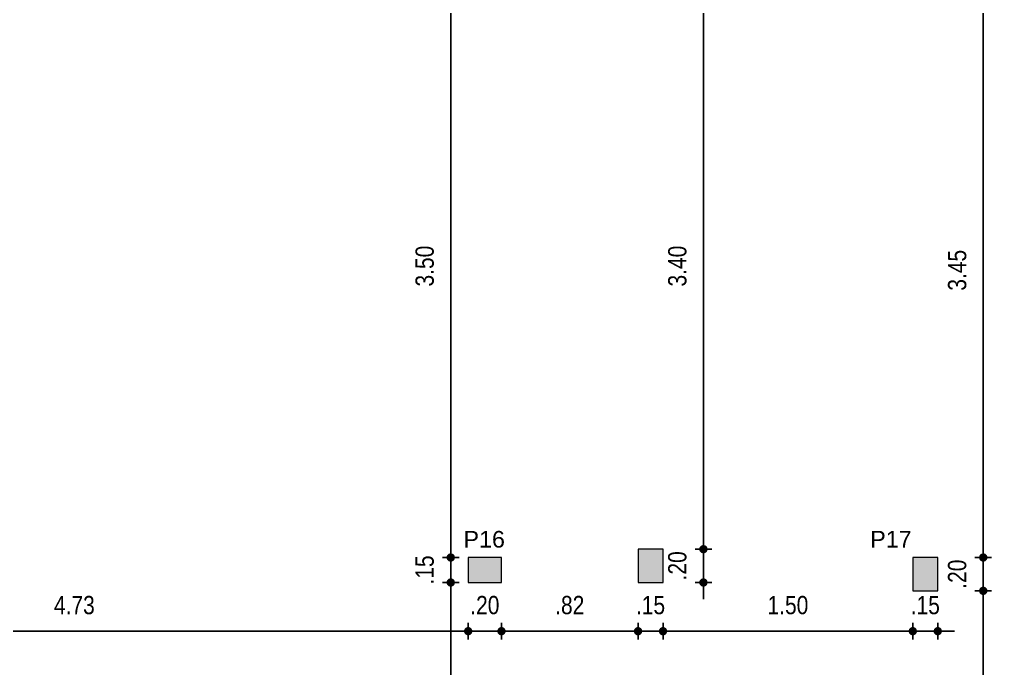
# Model space of a CAD drawing. Header units: millimetres. Extents: x 3212 to 6878, y 1640 to 3386.
# Drawn here: x 3345.85 to 3351.68, y 1707.69 to 1711.59 of the extents above; entities that cross this region are included whole.
import ezdxf

# ---------------------------------------------------------------- set-up
doc = ezdxf.new("R2010")
doc.units = ezdxf.units.MM
doc.header["$LTSCALE"] = 0.8
doc.layers.add('COTA', color=2, linetype='Continuous')
doc.layers.add('COTAS', color=53, linetype='Continuous', lineweight=9)
doc.layers.add('pilares', color=1, linetype='Continuous', lineweight=9)
doc.styles.add('CARIMBO_DADOS', font='arial.ttf', dxfattribs={"height": 0.1})
doc.styles.add('F2', font='ARIALN.TTF')
doc.dimstyles.new('ARQUITETURA', dxfattribs={"dimtxt": 0.11, "dimasz": 0.05, "dimexe": 0.1, "dimexo": 0, "dimgap": 0.1, "dimtad": 1, "dimzin": 5, "dimdsep": 46, "dimtxsty": 'F2', "dimblk": 'COTA', "dimcen": 0, "dimse1": 1, "dimse2": 1, "dimadec": 0, "dimazin": 0, "dimtfac": 2, "dimtix": 1, "dimtmove": 2, "dimatfit": 3, "dimldrblk": 'COTA', "dimfxl": 0, "dimtolj": 1, "dimtzin": 5, "dimarcsym": 0})

# ---------------------------------------------------------------- blocks, each defined once
blk = doc.blocks.new('COTA')
at = {"layer": 'COTA'}
for p, q in [((-1, 0), (1, 0)), ((0, 1), (0, -1))]:
    blk.add_line(p, q, dxfattribs=at)
at = {"layer": 'COTA', "const_width": 0.5}
blk.add_lwpolyline([(-0.25, 0, 1), (0.25, 0, 1)], format="xyb", close=True, dxfattribs=at)
blk = doc.blocks.new('*D837')
at = {"layer": 'COTAS', "color": 0, "lineweight": -2, "transparency": 16777216}
blk.add_line((3343.8618, 1707.912), (3348.4918, 1707.912), dxfattribs=at)
at = {"layer": 'Defpoints', "color": 0, "transparency": 16777216}
for p in [(3343.8118, 1708.2044), (3348.5418, 1708.2044), (3348.5418, 1707.912)]:
    blk.add_point(p, dxfattribs=at)
at = {"layer": 'COTAS', "color": 0, "lineweight": -2, "transparency": 16777216, "xscale": 0.05, "yscale": 0.05, "zscale": 0.05, "rotation": 180}
blk.add_blockref('COTA', (3343.8118, 1707.912), dxfattribs=at)
at = {"layer": 'COTAS', "color": 0, "lineweight": -2, "transparency": 16777216, "xscale": 0.05, "yscale": 0.05, "zscale": 0.05}
blk.add_blockref('COTA', (3348.5418, 1707.912), dxfattribs=at)
at = {"layer": 'COTAS', "color": 0, "transparency": 16777216, "insert": (3346.1768, 1708.0681), "char_height": 0.11, "attachment_point": 5, "style": 'F2'}
blk.add_mtext('\\A1;4.73', dxfattribs=at)
blk = doc.blocks.new('*D838')
at = {"layer": 'COTAS', "color": 0, "lineweight": -2, "transparency": 16777216}
for p, q in [((3348.4918, 1707.912), (3348.4418, 1707.912)), ((3348.5418, 1707.912), (3348.7418, 1707.912)), ((3348.7918, 1707.912), (3348.8418, 1707.912))]:
    blk.add_line(p, q, dxfattribs=at)
at = {"layer": 'Defpoints', "color": 0, "transparency": 16777216}
for p in [(3348.5418, 1708.2044), (3348.7418, 1708.2044), (3348.7418, 1707.912)]:
    blk.add_point(p, dxfattribs=at)
at = {"layer": 'COTAS', "color": 0, "lineweight": -2, "transparency": 16777216, "xscale": 0.05, "yscale": 0.05, "zscale": 0.05}
blk.add_blockref('COTA', (3348.5418, 1707.912), dxfattribs=at)
at = {"layer": 'COTAS', "color": 0, "lineweight": -2, "transparency": 16777216, "xscale": 0.05, "yscale": 0.05, "zscale": 0.05, "rotation": 180}
blk.add_blockref('COTA', (3348.7418, 1707.912), dxfattribs=at)
at = {"layer": 'COTAS', "color": 0, "transparency": 16777216, "insert": (3348.6418, 1708.0681), "char_height": 0.11, "attachment_point": 5, "style": 'F2'}
blk.add_mtext('\\A1;.20', dxfattribs=at)
blk = doc.blocks.new('*D820')
at = {"layer": 'COTAS', "color": 0, "lineweight": -2, "transparency": 16777216}
for p, q in [((3351.1618, 1707.912), (3351.1118, 1707.912)), ((3351.2118, 1707.912), (3351.3618, 1707.912)), ((3351.4118, 1707.912), (3351.4618, 1707.912))]:
    blk.add_line(p, q, dxfattribs=at)
at = {"layer": 'Defpoints', "color": 0, "transparency": 16777216}
for p in [(3351.2118, 1708.1544), (3351.3618, 1708.1544), (3351.3618, 1707.912)]:
    blk.add_point(p, dxfattribs=at)
at = {"layer": 'COTAS', "color": 0, "lineweight": -2, "transparency": 16777216, "xscale": 0.05, "yscale": 0.05, "zscale": 0.05}
blk.add_blockref('COTA', (3351.2118, 1707.912), dxfattribs=at)
at = {"layer": 'COTAS', "color": 0, "lineweight": -2, "transparency": 16777216, "xscale": 0.05, "yscale": 0.05, "zscale": 0.05, "rotation": 180}
blk.add_blockref('COTA', (3351.3618, 1707.912), dxfattribs=at)
at = {"layer": 'COTAS', "color": 0, "transparency": 16777216, "insert": (3351.2868, 1708.0681), "char_height": 0.11, "attachment_point": 5, "style": 'F2'}
blk.add_mtext('\\A1;.15', dxfattribs=at)
blk = doc.blocks.new('*D735')
at = {"layer": 'COTAS', "color": 0, "lineweight": -2, "transparency": 16777216}
blk.add_line((3351.6348, 1703.8047), (3351.6348, 1708.1044), dxfattribs=at)
at = {"layer": 'Defpoints', "color": 0, "transparency": 16777216}
for p in [(3351.3618, 1708.1544), (3351.6348, 1708.1544), (3351.3618, 1703.7547)]:
    blk.add_point(p, dxfattribs=at)
at = {"layer": 'COTAS', "color": 0, "lineweight": -2, "transparency": 16777216, "xscale": 0.05, "yscale": 0.05, "zscale": 0.05}
for p, rotation in [((3351.6348, 1708.1544), 90), ((3351.6348, 1703.7547), 270)]:
    blk.add_blockref('COTA', p, dxfattribs=dict(at, rotation=rotation))
at = {"layer": 'COTAS', "color": 0, "transparency": 16777216, "insert": (3351.4786, 1705.9546), "char_height": 0.11, "attachment_point": 5, "rotation": 90, "style": 'F2'}
blk.add_mtext('\\A1;4.40', dxfattribs=at)
blk = doc.blocks.new('*D822')
at = {"layer": 'COTAS', "color": 0, "lineweight": -2, "transparency": 16777216}
for p, q in [((3351.6348, 1708.4044), (3351.6348, 1708.4544)), ((3351.6348, 1708.1544), (3351.6348, 1708.3544)), ((3351.6348, 1708.1044), (3351.6348, 1708.0544))]:
    blk.add_line(p, q, dxfattribs=at)
at = {"layer": 'Defpoints', "color": 0, "transparency": 16777216}
for p in [(3351.3618, 1708.3544), (3351.6348, 1708.3544), (3351.3618, 1708.1544)]:
    blk.add_point(p, dxfattribs=at)
at = {"layer": 'COTAS', "color": 0, "lineweight": -2, "transparency": 16777216, "xscale": 0.05, "yscale": 0.05, "zscale": 0.05}
for p, rotation in [((3351.6348, 1708.3544), 270), ((3351.6348, 1708.1544), 90)]:
    blk.add_blockref('COTA', p, dxfattribs=dict(at, rotation=rotation))
at = {"layer": 'COTAS', "color": 0, "transparency": 16777216, "insert": (3351.4786, 1708.2544), "char_height": 0.11, "attachment_point": 5, "rotation": 90, "style": 'F2'}
blk.add_mtext('\\A1;.20', dxfattribs=at)
blk = doc.blocks.new('*D823')
at = {"layer": 'COTAS', "color": 0, "lineweight": -2, "transparency": 16777216}
blk.add_line((3351.6348, 1708.4044), (3351.6348, 1711.7544), dxfattribs=at)
at = {"layer": 'Defpoints', "color": 0, "transparency": 16777216}
for p in [(3351.3618, 1711.8044), (3351.6348, 1711.8044), (3351.3618, 1708.3544)]:
    blk.add_point(p, dxfattribs=at)
at = {"layer": 'COTAS', "color": 0, "lineweight": -2, "transparency": 16777216, "xscale": 0.05, "yscale": 0.05, "zscale": 0.05}
for p, rotation in [((3351.6348, 1711.8044), 90), ((3351.6348, 1708.3544), 270)]:
    blk.add_blockref('COTA', p, dxfattribs=dict(at, rotation=rotation))
at = {"layer": 'COTAS', "color": 0, "transparency": 16777216, "insert": (3351.4786, 1710.0794), "char_height": 0.11, "attachment_point": 5, "rotation": 90, "style": 'F2'}
blk.add_mtext('\\A1;3.45', dxfattribs=at)
blk = doc.blocks.new('*D832')
at = {"layer": 'COTAS', "color": 0, "lineweight": -2, "transparency": 16777216}
blk.add_line((3348.7918, 1707.912), (3349.5118, 1707.912), dxfattribs=at)
at = {"layer": 'Defpoints', "color": 0, "transparency": 16777216}
for p in [(3348.7418, 1708.2044), (3349.5618, 1708.2044), (3349.5618, 1707.912)]:
    blk.add_point(p, dxfattribs=at)
at = {"layer": 'COTAS', "color": 0, "lineweight": -2, "transparency": 16777216, "xscale": 0.05, "yscale": 0.05, "zscale": 0.05, "rotation": 180}
blk.add_blockref('COTA', (3348.7418, 1707.912), dxfattribs=at)
at = {"layer": 'COTAS', "color": 0, "lineweight": -2, "transparency": 16777216, "xscale": 0.05, "yscale": 0.05, "zscale": 0.05}
blk.add_blockref('COTA', (3349.5618, 1707.912), dxfattribs=at)
at = {"layer": 'COTAS', "color": 0, "transparency": 16777216, "insert": (3349.1518, 1708.0681), "char_height": 0.11, "attachment_point": 5, "style": 'F2'}
blk.add_mtext('\\A1;.82', dxfattribs=at)
blk = doc.blocks.new('*D833')
at = {"layer": 'COTAS', "color": 0, "lineweight": -2, "transparency": 16777216}
for p, q in [((3349.5118, 1707.912), (3349.4618, 1707.912)), ((3349.5618, 1707.912), (3349.7118, 1707.912)), ((3349.7618, 1707.912), (3349.8118, 1707.912))]:
    blk.add_line(p, q, dxfattribs=at)
at = {"layer": 'Defpoints', "color": 0, "transparency": 16777216}
for p in [(3349.5618, 1708.2044), (3349.7118, 1708.2044), (3349.7118, 1707.912)]:
    blk.add_point(p, dxfattribs=at)
at = {"layer": 'COTAS', "color": 0, "lineweight": -2, "transparency": 16777216, "xscale": 0.05, "yscale": 0.05, "zscale": 0.05}
blk.add_blockref('COTA', (3349.5618, 1707.912), dxfattribs=at)
at = {"layer": 'COTAS', "color": 0, "lineweight": -2, "transparency": 16777216, "xscale": 0.05, "yscale": 0.05, "zscale": 0.05, "rotation": 180}
blk.add_blockref('COTA', (3349.7118, 1707.912), dxfattribs=at)
at = {"layer": 'COTAS', "color": 0, "transparency": 16777216, "insert": (3349.6368, 1708.0681), "char_height": 0.11, "attachment_point": 5, "style": 'F2'}
blk.add_mtext('\\A1;.15', dxfattribs=at)
blk = doc.blocks.new('*D740')
at = {"layer": 'COTAS', "color": 0, "lineweight": -2, "transparency": 16777216}
blk.add_line((3349.7618, 1707.912), (3351.1618, 1707.912), dxfattribs=at)
at = {"layer": 'Defpoints', "color": 0, "transparency": 16777216}
for p in [(3349.7118, 1708.2044), (3351.2118, 1708.1544), (3351.2118, 1707.912)]:
    blk.add_point(p, dxfattribs=at)
at = {"layer": 'COTAS', "color": 0, "lineweight": -2, "transparency": 16777216, "xscale": 0.05, "yscale": 0.05, "zscale": 0.05, "rotation": 180}
blk.add_blockref('COTA', (3349.7118, 1707.912), dxfattribs=at)
at = {"layer": 'COTAS', "color": 0, "lineweight": -2, "transparency": 16777216, "xscale": 0.05, "yscale": 0.05, "zscale": 0.05}
blk.add_blockref('COTA', (3351.2118, 1707.912), dxfattribs=at)
at = {"layer": 'COTAS', "color": 0, "transparency": 16777216, "insert": (3350.4618, 1708.0681), "char_height": 0.11, "attachment_point": 5, "style": 'F2'}
blk.add_mtext('\\A1;1.50', dxfattribs=at)
blk = doc.blocks.new('*D741')
at = {"layer": 'COTAS', "color": 0, "lineweight": -2, "transparency": 16777216}
for p, q in [((3349.9545, 1708.4544), (3349.9545, 1708.5044)), ((3349.9545, 1708.2044), (3349.9545, 1708.4044)), ((3349.9545, 1708.1544), (3349.9545, 1708.1044))]:
    blk.add_line(p, q, dxfattribs=at)
at = {"layer": 'Defpoints', "color": 0, "transparency": 16777216}
for p in [(3349.9013, 1708.4044), (3349.9545, 1708.4044), (3349.9013, 1708.2044)]:
    blk.add_point(p, dxfattribs=at)
at = {"layer": 'COTAS', "color": 0, "lineweight": -2, "transparency": 16777216, "xscale": 0.05, "yscale": 0.05, "zscale": 0.05}
for p, rotation in [((3349.9545, 1708.4044), 270), ((3349.9545, 1708.2044), 90)]:
    blk.add_blockref('COTA', p, dxfattribs=dict(at, rotation=rotation))
at = {"layer": 'COTAS', "color": 0, "transparency": 16777216, "insert": (3349.7983, 1708.3044), "char_height": 0.11, "attachment_point": 5, "rotation": 90, "style": 'F2'}
blk.add_mtext('\\A1;.20', dxfattribs=at)
blk = doc.blocks.new('*D742')
at = {"layer": 'COTAS', "color": 0, "lineweight": -2, "transparency": 16777216}
blk.add_line((3349.9545, 1708.4544), (3349.9545, 1711.7544), dxfattribs=at)
at = {"layer": 'Defpoints', "color": 0, "transparency": 16777216}
for p in [(3349.9013, 1711.8044), (3349.9545, 1711.8044), (3349.9013, 1708.4044)]:
    blk.add_point(p, dxfattribs=at)
at = {"layer": 'COTAS', "color": 0, "lineweight": -2, "transparency": 16777216, "xscale": 0.05, "yscale": 0.05, "zscale": 0.05}
for p, rotation in [((3349.9545, 1711.8044), 90), ((3349.9545, 1708.4044), 270)]:
    blk.add_blockref('COTA', p, dxfattribs=dict(at, rotation=rotation))
at = {"layer": 'COTAS', "color": 0, "transparency": 16777216, "insert": (3349.7983, 1710.1044), "char_height": 0.11, "attachment_point": 5, "rotation": 90, "style": 'F2'}
blk.add_mtext('\\A1;3.40', dxfattribs=at)
blk = doc.blocks.new('*D834')
at = {"layer": 'COTAS', "color": 0, "lineweight": -2, "transparency": 16777216}
blk.add_line((3348.4372, 1703.7539), (3348.4372, 1708.1544), dxfattribs=at)
at = {"layer": 'Defpoints', "color": 0, "transparency": 16777216}
for p in [(3348.4372, 1708.2044), (3348.5418, 1708.2044), (3348.5418, 1703.7039)]:
    blk.add_point(p, dxfattribs=at)
at = {"layer": 'COTAS', "color": 0, "lineweight": -2, "transparency": 16777216, "xscale": 0.05, "yscale": 0.05, "zscale": 0.05}
for p, rotation in [((3348.4372, 1708.2044), 90), ((3348.4372, 1703.7039), 270)]:
    blk.add_blockref('COTA', p, dxfattribs=dict(at, rotation=rotation))
at = {"layer": 'COTAS', "color": 0, "transparency": 16777216, "insert": (3348.281, 1705.9542), "char_height": 0.11, "attachment_point": 5, "rotation": 90, "style": 'F2'}
blk.add_mtext('\\A1;4.50', dxfattribs=at)
blk = doc.blocks.new('*D745')
at = {"layer": 'COTAS', "color": 0, "lineweight": -2, "transparency": 16777216}
for p, q in [((3348.4372, 1708.4044), (3348.4372, 1708.4544)), ((3348.4372, 1708.2044), (3348.4372, 1708.3544)), ((3348.4372, 1708.1544), (3348.4372, 1708.1044))]:
    blk.add_line(p, q, dxfattribs=at)
at = {"layer": 'Defpoints', "color": 0, "transparency": 16777216}
for p in [(3348.4372, 1708.3544), (3348.5418, 1708.3544), (3348.5418, 1708.2044)]:
    blk.add_point(p, dxfattribs=at)
at = {"layer": 'COTAS', "color": 0, "lineweight": -2, "transparency": 16777216, "xscale": 0.05, "yscale": 0.05, "zscale": 0.05}
for p, rotation in [((3348.4372, 1708.3544), 270), ((3348.4372, 1708.2044), 90)]:
    blk.add_blockref('COTA', p, dxfattribs=dict(at, rotation=rotation))
at = {"layer": 'COTAS', "color": 0, "transparency": 16777216, "insert": (3348.281, 1708.2794), "char_height": 0.11, "attachment_point": 5, "rotation": 90, "style": 'F2'}
blk.add_mtext('\\A1;.15', dxfattribs=at)
blk = doc.blocks.new('*D835')
at = {"layer": 'COTAS', "color": 0, "lineweight": -2, "transparency": 16777216}
blk.add_line((3348.4372, 1708.4044), (3348.4372, 1711.8044), dxfattribs=at)
at = {"layer": 'Defpoints', "color": 0, "transparency": 16777216}
for p in [(3348.4372, 1711.8544), (3348.5418, 1711.8544), (3348.5418, 1708.3544)]:
    blk.add_point(p, dxfattribs=at)
at = {"layer": 'COTAS', "color": 0, "lineweight": -2, "transparency": 16777216, "xscale": 0.05, "yscale": 0.05, "zscale": 0.05}
for p, rotation in [((3348.4372, 1711.8544), 90), ((3348.4372, 1708.3544), 270)]:
    blk.add_blockref('COTA', p, dxfattribs=dict(at, rotation=rotation))
at = {"layer": 'COTAS', "color": 0, "transparency": 16777216, "insert": (3348.281, 1710.1044), "char_height": 0.11, "attachment_point": 5, "rotation": 90, "style": 'F2'}
blk.add_mtext('\\A1;3.50', dxfattribs=at)

msp = doc.modelspace()

# ---------------------------------------------------------------- hatches: boundary and pattern name
h = msp.add_hatch(color=256)
h.paths.add_polyline_path([(3343.8118, 1708.4044), (3343.6618, 1708.4044), (3343.6618, 1708.2044), (3343.8118, 1708.2044)])
h.paths.add_polyline_path([(3343.8118, 1712.0044), (3343.6618, 1712.0044), (3343.6618, 1711.8044), (3343.8118, 1711.8044)])
h.paths.add_polyline_path([(3343.8118, 1715.8044), (3343.6618, 1715.8044), (3343.6618, 1715.6044), (3343.8118, 1715.6044)])
h.paths.add_polyline_path([(3346.7118, 1715.8044), (3346.5118, 1715.8044), (3346.5118, 1715.6544), (3346.7118, 1715.6544)])
h.paths.add_polyline_path([(3348.5618, 1715.8044), (3348.3618, 1715.8044), (3348.3618, 1715.6544), (3348.5618, 1715.6544)])
h.paths.add_polyline_path([(3349.7118, 1712.0044), (3349.5618, 1712.0044), (3349.5618, 1711.8044), (3349.7118, 1711.8044)])
h.paths.add_polyline_path([(3351.3618, 1712.0044), (3351.2118, 1712.0044), (3351.2118, 1711.8044), (3351.3618, 1711.8044)])
h.paths.add_polyline_path([(3347.6608, 1703.2044), (3347.4608, 1703.2044), (3347.4608, 1703.0544), (3347.6608, 1703.0544)])
h.paths.add_polyline_path([(3347.7108, 1703.7038), (3347.5108, 1703.7038), (3347.5108, 1703.5538), (3347.7108, 1703.5538)])
h.paths.add_polyline_path([(3348.7418, 1703.7039), (3348.5418, 1703.7039), (3348.5418, 1703.5539), (3348.7418, 1703.5539)])
h.paths.add_polyline_path([(3344.8618, 1703.2044), (3344.6618, 1703.2044), (3344.6618, 1703.0544), (3344.8618, 1703.0544)])
h.paths.add_polyline_path([(3343.8118, 1704.2544), (3343.6618, 1704.2544), (3343.6618, 1704.0544), (3343.8118, 1704.0544)])
h.paths.add_polyline_path([(3349.7118, 1708.4044), (3349.5618, 1708.4044), (3349.5618, 1708.2044), (3349.7118, 1708.2044)])
h.paths.add_polyline_path([(3348.7418, 1708.3544), (3348.5418, 1708.3544), (3348.5418, 1708.2044), (3348.7418, 1708.2044)])
h.paths.add_polyline_path([(3351.3618, 1708.3544), (3351.2118, 1708.3544), (3351.2118, 1708.1544), (3351.3618, 1708.1544)])
h.paths.add_polyline_path([(3351.3618, 1718.9044), (3351.2118, 1718.9044), (3351.2118, 1718.7044), (3351.3618, 1718.7044)])
h.paths.add_polyline_path([(3347.7421, 1718.9044), (3347.5421, 1718.9044), (3347.5421, 1718.7544), (3347.7421, 1718.7544)])
h.paths.add_polyline_path([(3343.8118, 1718.9044), (3343.6618, 1718.9044), (3343.6618, 1718.7044), (3343.8118, 1718.7044)])

# ---------------------------------------------------------------- linework, layer by layer
at = {"layer": 'pilares'}
for points in [[(3349.7118, 1708.4044), (3349.5618, 1708.4044), (3349.5618, 1708.2044), (3349.7118, 1708.2044)], [(3348.7418, 1708.2044), (3348.7418, 1708.3544), (3348.5418, 1708.3544), (3348.5418, 1708.2044)], [(3351.2118, 1708.1544), (3351.3618, 1708.1544), (3351.3618, 1708.3544), (3351.2118, 1708.3544)]]:
    msp.add_lwpolyline(points, close=True, dxfattribs=at)

# ---------------------------------------------------------------- texts
at = {"color": 230, "char_height": 0.1, "attachment_point": 5, "style": 'CARIMBO_DADOS'}
for s, insert in [('P16', (3348.6381, 1708.4633)), ('P17', (3351.0806, 1708.4645))]:
    msp.add_mtext(s, dxfattribs=dict(at, insert=insert))

# ---------------------------------------------------------------- dimensions: what is measured, and where the dimension line sits
at = {"layer": 'COTAS'}
for base, p1, p2, picture, middle in [((3348.4372, 1711.8544), (3348.5418, 1708.3544), (3348.5418, 1711.8544), '*D835', (3348.281, 1710.1044)), ((3349.9545, 1711.8044), (3349.9013, 1708.4044), (3349.9013, 1711.8044), '*D742', (3349.7983, 1710.1044)), ((3351.6348, 1711.8044), (3351.3618, 1708.3544), (3351.3618, 1711.8044), '*D823', (3351.4786, 1710.0794)), ((3348.4372, 1708.3544), (3348.5418, 1708.2044), (3348.5418, 1708.3544), '*D745', (3348.281, 1708.2794)), ((3349.9545, 1708.4044), (3349.9013, 1708.2044), (3349.9013, 1708.4044), '*D741', (3349.7983, 1708.3044)), ((3351.6348, 1708.3544), (3351.3618, 1708.1544), (3351.3618, 1708.3544), '*D822', (3351.4786, 1708.2544)), ((3348.4372, 1708.2044), (3348.5418, 1703.7039), (3348.5418, 1708.2044), '*D834', (3348.281, 1705.9542)), ((3351.6348, 1708.1544), (3351.3618, 1703.7547), (3351.3618, 1708.1544), '*D735', (3351.4786, 1705.9546))]:
    dim = msp.add_linear_dim(base=base, p1=p1, p2=p2, angle=90, dimstyle='ARQUITETURA', dxfattribs=at)
    dim.commit()
    dim.dimension.update_dxf_attribs({"geometry": picture, "text_midpoint": middle})
for base, p1, p2, picture, middle in [((3348.5418, 1707.912), (3343.8118, 1708.2044), (3348.5418, 1708.2044), '*D837', (3346.1768, 1708.0681)), ((3348.7418, 1707.912), (3348.5418, 1708.2044), (3348.7418, 1708.2044), '*D838', (3348.6418, 1708.0681)), ((3349.5618, 1707.912), (3348.7418, 1708.2044), (3349.5618, 1708.2044), '*D832', (3349.1518, 1708.0681)), ((3349.7118, 1707.912), (3349.5618, 1708.2044), (3349.7118, 1708.2044), '*D833', (3349.6368, 1708.0681)), ((3351.2118, 1707.912), (3349.7118, 1708.2044), (3351.2118, 1708.1544), '*D740', (3350.4618, 1708.0681)), ((3351.3618, 1707.912), (3351.2118, 1708.1544), (3351.3618, 1708.1544), '*D820', (3351.2868, 1708.0681))]:
    dim = msp.add_linear_dim(base=base, p1=p1, p2=p2, dimstyle='ARQUITETURA', dxfattribs=at)
    dim.commit()
    dim.dimension.update_dxf_attribs({"geometry": picture, "text_midpoint": middle})

doc.saveas('drawing.dxf')
